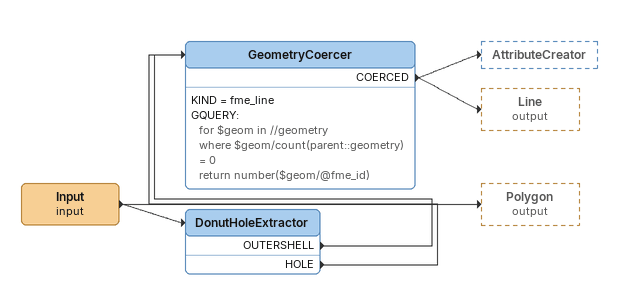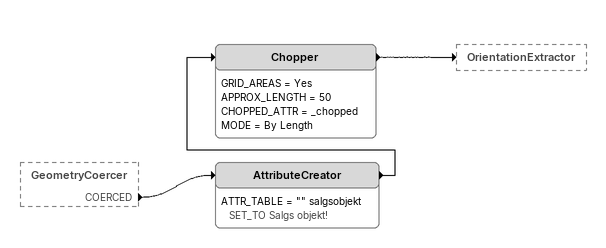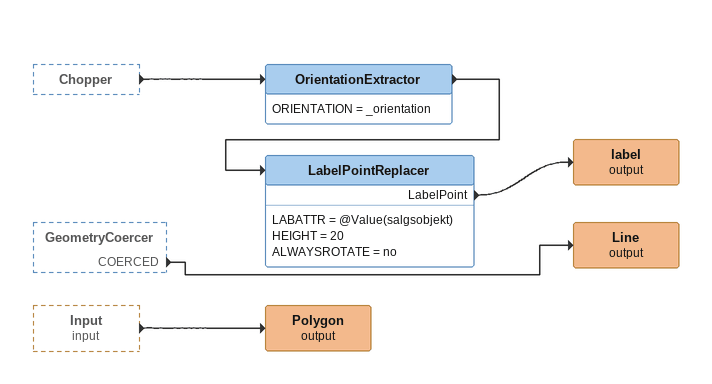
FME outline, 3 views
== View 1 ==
Input (input)
    -> DonutHoleExtractor
    -> Polygon (output)
DonutHoleExtractor
    OUTERSHELL -> GeometryCoercer
    HOLE -> GeometryCoercer
GeometryCoercer
    KIND = fme_line
    GQUERY:
      for $geom in //geometry
      where $geom/count(parent::geometry) = 0
      return number($geom/@fme_id)
    COERCED -> AttributeCreator
    COERCED -> Line (output)

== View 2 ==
GeometryCoercer [outside]
    COERCED -> AttributeCreator
AttributeCreator
    ATTR_TABLE = "" salgsobjekt SET_TO Salgs objekt!
    -> Chopper
Chopper
    GRID_AREAS = Yes
    APPROX_LENGTH = 50
    CHOPPED_ATTR = _chopped
    MODE = By Length
    -> OrientationExtractor

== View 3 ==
Chopper [outside]
    -> OrientationExtractor
GeometryCoercer [outside]
    COERCED -> Line (output)
Input (input) [outside]
    -> Polygon (output)
OrientationExtractor
    ORIENTATION = _orientation
    -> LabelPointReplacer
LabelPointReplacer
    LABATTR = @Value(salgsobjekt)
    HEIGHT = 20
    ALWAYSROTATE = no
    LabelPoint -> label (output)
label (output)
Line (output)
Polygon (output)
